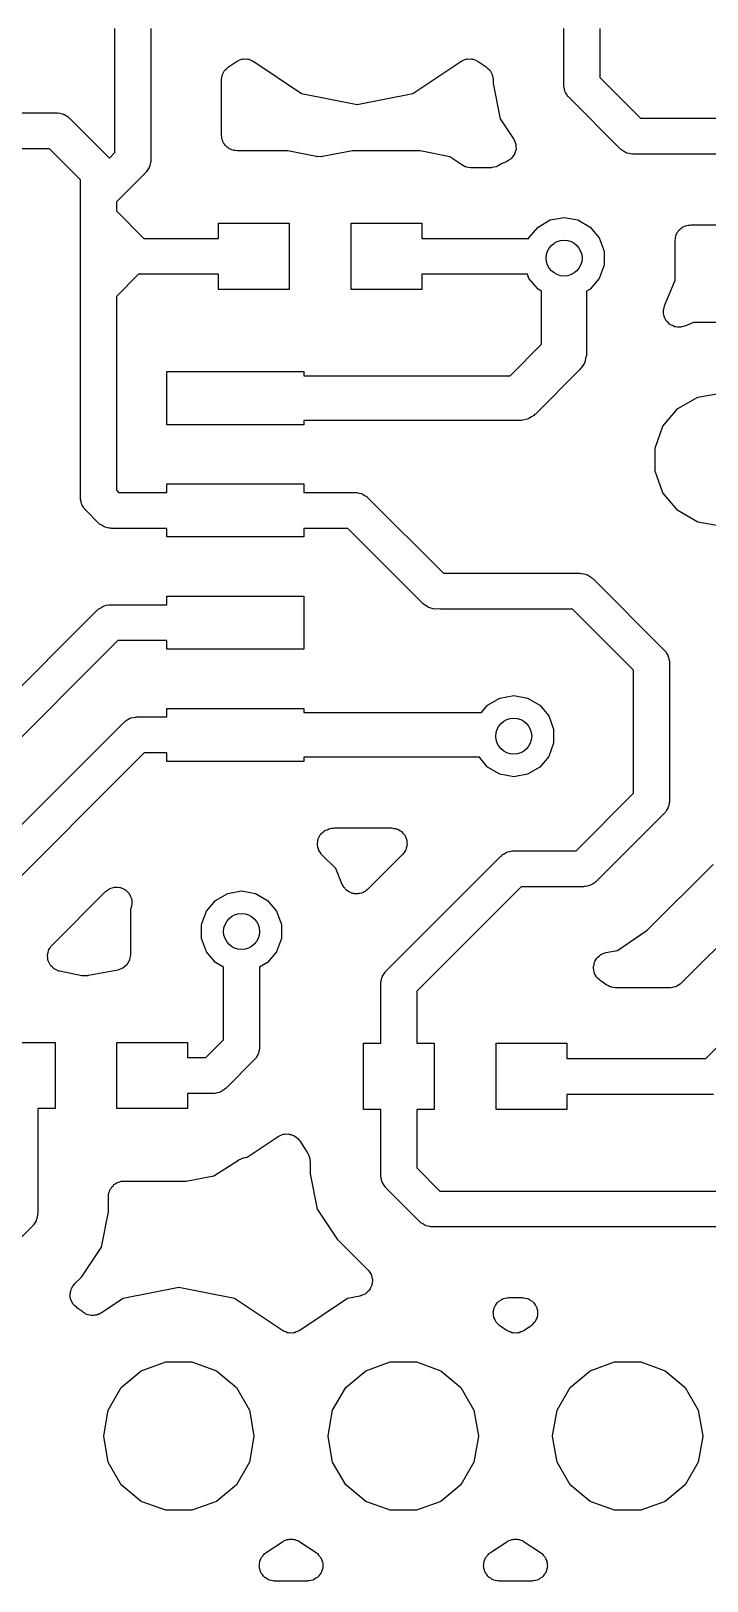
# Model space of a CAD drawing. Extents: x 91.5 to 189.2, y -113.2 to -60.7.
# Drawn here: x 119.75 to 127.4, y -112.73 to -95.19 of the extents above; entities that cross this region are included whole.
import ezdxf

# ---------------------------------------------------------------- set-up
doc = ezdxf.new("R2010")
doc.units = 0
doc.header["$MEASUREMENT"] = 0
doc.layers.add('BLACK', color=7, linetype='CONTINUOUS')

msp = doc.modelspace()

# ---------------------------------------------------------------- linework, layer by layer
at = {"layer": 'Black'}
for p, q in [((120.697, -96.5658), (120.697, -95.1601)), ((121.103, -95.1601), (121.103, -96.65)), ((125.777, -95.8), (125.777, -95.1601)), ((126.183, -95.1601), (126.183, -95.7158)), ((121.981, -95.5956), (122.072, -95.5346)), ((122.072, -95.5346), (122.083, -95.5299)), ((122.083, -95.5299), (122.092, -95.5231)), ((122.092, -95.5231), (122.111, -95.5177)), ((122.111, -95.5177), (122.128, -95.51)), ((122.128, -95.51), (122.14, -95.5093)), ((122.14, -95.5093), (122.151, -95.506)), ((122.151, -95.506), (122.17, -95.5073)), ((122.17, -95.5073), (122.189, -95.506)), ((122.189, -95.506), (122.2, -95.5093)), ((122.2, -95.5093), (122.212, -95.51)), ((122.212, -95.51), (122.229, -95.5177)), ((122.229, -95.5177), (122.248, -95.5231)), ((122.248, -95.5231), (122.257, -95.5299)), ((122.257, -95.5299), (122.268, -95.5346)), ((122.268, -95.5346), (122.81, -95.897)), ((124.07, -95.897), (124.612, -95.5346)), ((124.612, -95.5346), (124.623, -95.5299)), ((124.623, -95.5299), (124.632, -95.5231)), ((124.632, -95.5231), (124.651, -95.5177)), ((124.651, -95.5177), (124.668, -95.51)), ((124.668, -95.51), (124.68, -95.5093)), ((124.68, -95.5093), (124.691, -95.506)), ((124.691, -95.506), (124.71, -95.5073)), ((124.71, -95.5073), (124.729, -95.506)), ((124.729, -95.506), (124.74, -95.5093)), ((124.74, -95.5093), (124.752, -95.51)), ((124.752, -95.51), (124.769, -95.5177)), ((124.769, -95.5177), (124.788, -95.5231)), ((124.788, -95.5231), (124.797, -95.5299)), ((124.797, -95.5299), (124.808, -95.5346)), ((124.808, -95.5346), (124.899, -95.5956)), ((121.903, -95.7415), (121.908, -95.7171)), ((121.903, -96.3704), (121.903, -95.7415)), ((121.908, -95.7171), (121.91, -95.6924)), ((121.91, -95.6924), (121.913, -95.6872)), ((121.913, -95.6872), (121.914, -95.6815)), ((121.914, -95.6815), (121.926, -95.66)), ((121.926, -95.66), (121.937, -95.6377)), ((121.937, -95.6377), (121.941, -95.6337)), ((121.941, -95.6337), (121.944, -95.6287)), ((121.944, -95.6287), (121.963, -95.6127)), ((121.963, -95.6127), (121.981, -95.5956)), ((124.899, -95.5956), (124.917, -95.6127)), ((124.917, -95.6127), (124.936, -95.6287)), ((124.936, -95.6287), (124.939, -95.6337)), ((124.939, -95.6337), (124.943, -95.6377)), ((124.943, -95.6377), (124.954, -95.66)), ((124.954, -95.66), (124.966, -95.6815)), ((124.966, -95.6815), (124.967, -95.6872)), ((124.967, -95.6872), (124.97, -95.6924)), ((124.97, -95.6924), (124.972, -95.7171)), ((124.972, -95.7171), (124.977, -95.7415)), ((124.977, -95.7415), (124.977, -95.7827)), ((126.183, -95.7158), (126.644, -96.1768)), ((122.81, -95.897), (123.44, -96.0223)), ((123.44, -96.0223), (124.07, -95.897)), ((124.977, -95.7827), (125.056, -96.1826)), ((125.778, -95.8088), (125.777, -95.8)), ((125.778, -95.8177), (125.778, -95.8088)), ((125.784, -95.8433), (125.778, -95.8177)), ((125.789, -95.8695), (125.784, -95.8433)), ((125.794, -95.8772), (125.789, -95.8695)), ((125.796, -95.8859), (125.794, -95.8772)), ((125.811, -95.9076), (125.796, -95.8859)), ((125.824, -95.9306), (125.811, -95.9076)), ((125.831, -95.9364), (125.824, -95.9306)), ((125.836, -95.9437), (125.831, -95.9364)), ((113.91, -96.1168), (120.04, -96.1168)), ((120.04, -96.1168), (120.049, -96.1184)), ((120.049, -96.1184), (120.058, -96.1176)), ((120.058, -96.1176), (120.083, -96.1244)), ((126.416, -96.5237), (125.836, -95.9437)), ((120.083, -96.1244), (120.109, -96.1291)), ((120.109, -96.1291), (120.117, -96.1335)), ((120.117, -96.1335), (120.126, -96.1358)), ((120.126, -96.1358), (120.148, -96.1511)), ((120.148, -96.1511), (120.171, -96.1643)), ((120.171, -96.1643), (120.176, -96.1712)), ((120.176, -96.1712), (120.184, -96.1763)), ((120.184, -96.1763), (120.635, -96.6276)), ((125.056, -96.1826), (125.208, -96.4091)), ((126.644, -96.1768), (129.256, -96.1768)), ((121.906, -96.3855), (121.903, -96.3704)), ((121.906, -96.4009), (121.906, -96.3855)), ((121.911, -96.4153), (121.906, -96.4009)), ((121.914, -96.4304), (121.911, -96.4153)), ((121.921, -96.4437), (121.914, -96.4304)), ((121.927, -96.4581), (121.921, -96.4437)), ((121.937, -96.4699), (121.927, -96.4581)), ((125.208, -96.4091), (125.208, -96.4109)), ((125.208, -96.4109), (125.21, -96.4124)), ((125.21, -96.4124), (125.221, -96.4388)), ((125.221, -96.4388), (125.232, -96.4649)), ((125.232, -96.4649), (125.232, -96.4669)), ((125.232, -96.4669), (125.233, -96.4688)), ((125.233, -96.4688), (125.234, -96.4972)), ((119.956, -96.5232), (113.994, -96.5232)), ((120.307, -96.8742), (119.956, -96.5232)), ((120.635, -96.6276), (120.697, -96.5658)), ((121.944, -96.4832), (121.937, -96.4699)), ((121.956, -96.4931), (121.944, -96.4832)), ((121.966, -96.5048), (121.956, -96.4931)), ((121.979, -96.5125), (121.966, -96.5048)), ((121.991, -96.5224), (121.979, -96.5125)), ((122.005, -96.5276), (121.991, -96.5224)), ((122.019, -96.5353), (122.005, -96.5276)), ((122.034, -96.538), (122.019, -96.5353)), ((122.048, -96.5432), (122.034, -96.538)), ((122.064, -96.5432), (122.048, -96.5432)), ((122.079, -96.5459), (122.064, -96.5432)), ((122.652, -96.5459), (122.079, -96.5459)), ((122.973, -96.6108), (122.652, -96.5459)), ((122.978, -96.611), (122.973, -96.6108)), ((122.98, -96.6116), (122.978, -96.611)), ((122.981, -96.6116), (122.98, -96.6116)), ((122.986, -96.6129), (122.981, -96.6116)), ((123.01, -96.6118), (122.986, -96.6129)), ((123.034, -96.6124), (123.01, -96.6118)), ((123.038, -96.6109), (123.034, -96.6124)), ((123.041, -96.6109), (123.038, -96.6109)), ((123.045, -96.61), (123.041, -96.6109)), ((123.047, -96.61), (123.045, -96.61)), ((123.386, -96.5459), (123.047, -96.6097)), ((123.047, -96.6097), (123.047, -96.61)), ((124.152, -96.5459), (123.386, -96.5459)), ((124.487, -96.6137), (124.152, -96.5459)), ((124.623, -96.7062), (124.487, -96.6137)), ((125.18, -96.6361), (125.156, -96.6514)), ((125.181, -96.6345), (125.18, -96.6361)), ((125.183, -96.6334), (125.181, -96.6345)), ((125.2, -96.6104), (125.183, -96.6334)), ((125.217, -96.5878), (125.2, -96.6104)), ((125.218, -96.5858), (125.217, -96.5878)), ((125.219, -96.5842), (125.218, -96.5858)), ((125.227, -96.5568), (125.219, -96.5842)), ((125.236, -96.5296), (125.227, -96.5568)), ((125.234, -96.4972), (125.236, -96.5257)), ((125.236, -96.5257), (125.236, -96.5276)), ((125.236, -96.5276), (125.236, -96.5296)), ((126.424, -96.5288), (126.416, -96.5237)), ((126.429, -96.5357), (126.424, -96.5288)), ((126.452, -96.5489), (126.429, -96.5357)), ((126.474, -96.5642), (126.452, -96.5489)), ((126.483, -96.5665), (126.474, -96.5642)), ((126.491, -96.5709), (126.483, -96.5665)), ((126.517, -96.5756), (126.491, -96.5709)), ((126.542, -96.5824), (126.517, -96.5756)), ((126.551, -96.5816), (126.542, -96.5824)), ((126.56, -96.5832), (126.551, -96.5816)), ((129.34, -96.5832), (126.56, -96.5832)), ((121.044, -96.7937), (120.713, -97.1242)), ((121.049, -96.7864), (121.044, -96.7937)), ((121.056, -96.7806), (121.049, -96.7864)), ((121.069, -96.7576), (121.056, -96.7806)), ((121.084, -96.7359), (121.069, -96.7576)), ((121.086, -96.7272), (121.084, -96.7359)), ((121.091, -96.7195), (121.086, -96.7272)), ((121.096, -96.6933), (121.091, -96.7195)), ((121.102, -96.6677), (121.096, -96.6933)), ((121.103, -96.65), (121.102, -96.6588)), ((121.102, -96.6588), (121.102, -96.6677)), ((124.643, -96.7152), (124.623, -96.7062)), ((124.662, -96.7262), (124.643, -96.7152)), ((124.67, -96.7277), (124.662, -96.7262)), ((124.678, -96.7313), (124.67, -96.7277)), ((124.7, -96.733), (124.678, -96.7313)), ((124.722, -96.7368), (124.7, -96.733)), ((124.953, -96.7368), (124.722, -96.7368)), ((124.96, -96.7355), (124.953, -96.7368)), ((124.968, -96.7361), (124.96, -96.7355)), ((124.99, -96.7302), (124.968, -96.7361)), ((125.013, -96.7262), (124.99, -96.7302)), ((125.02, -96.7224), (125.013, -96.7262)), ((125.027, -96.7204), (125.02, -96.7224)), ((125.046, -96.7072), (125.027, -96.7204)), ((125.066, -96.6957), (125.046, -96.7072)), ((125.067, -96.6944), (125.066, -96.6957)), ((125.129, -96.6688), (125.067, -96.6944)), ((125.13, -96.6677), (125.129, -96.6688)), ((125.132, -96.6672), (125.13, -96.6677)), ((125.156, -96.6514), (125.132, -96.6672)), ((120.307, -97.04), (120.307, -96.8742)), ((120.307, -97.31), (120.307, -97.04)), ((120.713, -97.1242), (120.713, -97.2258)), ((120.307, -98.11), (120.307, -97.31)), ((120.713, -97.2258), (121.024, -97.5368)), ((125.485, -97.4084), (125.623, -97.3287)), ((125.623, -97.3287), (125.78, -97.3011)), ((125.78, -97.3011), (125.937, -97.3287)), ((125.937, -97.3287), (126.075, -97.4084)), ((121.87, -97.5368), (121.87, -97.365)), ((121.87, -97.365), (122.67, -97.365)), ((122.67, -97.365), (122.67, -98.115)), ((123.37, -98.115), (123.37, -97.365)), ((123.37, -97.365), (124.17, -97.365)), ((124.17, -97.365), (124.17, -97.5368)), ((125.383, -97.5305), (125.485, -97.4084)), ((126.075, -97.4084), (126.177, -97.5305)), ((127.04, -97.5282), (127.045, -97.5137)), ((127.045, -97.5137), (127.048, -97.4985)), ((127.048, -97.4985), (127.056, -97.4853)), ((127.056, -97.4853), (127.061, -97.471)), ((127.061, -97.471), (127.071, -97.4591)), ((127.071, -97.4591), (127.079, -97.4458)), ((127.079, -97.4458), (127.09, -97.436)), ((127.09, -97.436), (127.1, -97.4243)), ((127.1, -97.4243), (127.113, -97.4165)), ((127.113, -97.4165), (127.125, -97.4066)), ((127.125, -97.4066), (127.14, -97.4014)), ((127.14, -97.4014), (127.153, -97.3938)), ((127.153, -97.3938), (127.168, -97.3911)), ((127.168, -97.3911), (127.183, -97.3858)), ((127.183, -97.3858), (127.198, -97.3859)), ((127.198, -97.3859), (127.213, -97.3832)), ((127.213, -97.3832), (129.323, -97.3832)), ((121.024, -97.5368), (121.87, -97.5368)), ((124.17, -97.5368), (125.38, -97.5368)), ((125.38, -97.5368), (125.383, -97.5305)), ((126.177, -97.5305), (126.232, -97.6803)), ((126.232, -97.6803), (126.232, -97.8397)), ((127.037, -97.5585), (127.04, -97.5435)), ((127.037, -98.0112), (127.037, -97.5585)), ((127.04, -97.5435), (127.04, -97.5282)), ((126.232, -97.8397), (126.177, -97.9895)), ((120.964, -97.9432), (120.713, -98.1942)), ((121.87, -97.9432), (120.964, -97.9432)), ((121.87, -98.115), (121.87, -97.9432)), ((125.366, -97.9432), (124.17, -97.9432)), ((124.17, -97.9432), (124.17, -98.115)), ((125.383, -97.9895), (125.366, -97.9432)), ((125.485, -98.1116), (125.383, -97.9895)), ((126.177, -97.9895), (126.075, -98.1116)), ((126.917, -98.3003), (127.037, -98.0112)), ((120.307, -100.47), (120.307, -98.11)), ((120.713, -98.1942), (120.713, -100.386)), ((122.67, -98.115), (121.87, -98.115)), ((124.17, -98.115), (123.37, -98.115)), ((125.526, -98.1352), (125.485, -98.1116)), ((125.526, -98.7348), (125.526, -98.1352)), ((126.075, -98.1116), (126.034, -98.1352)), ((126.034, -98.1352), (126.034, -98.84)), ((126.904, -98.3598), (126.905, -98.3523)), ((126.907, -98.3825), (126.904, -98.3598)), ((126.905, -98.3446), (126.912, -98.3227)), ((126.905, -98.3523), (126.905, -98.3446)), ((126.908, -98.4055), (126.907, -98.3825)), ((126.912, -98.3227), (126.917, -98.3003)), ((126.911, -98.4126), (126.908, -98.4055)), ((126.912, -98.4202), (126.911, -98.4126)), ((126.922, -98.4406), (126.912, -98.4202)), ((126.931, -98.4618), (126.922, -98.4406)), ((126.936, -98.4675), (126.931, -98.4618)), ((126.94, -98.4743), (126.936, -98.4675)), ((126.957, -98.4898), (126.94, -98.4743)), ((126.972, -98.5068), (126.957, -98.4898)), ((126.979, -98.5103), (126.972, -98.5068)), ((126.985, -98.5156), (126.979, -98.5103)), ((127.006, -98.5243), (126.985, -98.5156)), ((127.026, -98.535), (127.006, -98.5243)), ((127.034, -98.536), (127.026, -98.535)), ((127.041, -98.5389), (127.034, -98.536)), ((127.064, -98.5399), (127.041, -98.5389)), ((127.087, -98.543), (127.064, -98.5399)), ((127.094, -98.5413), (127.087, -98.543)), ((127.102, -98.5416), (127.094, -98.5413)), ((127.124, -98.5348), (127.102, -98.5416)), ((127.146, -98.5298), (127.124, -98.5348)), ((127.243, -98.4897), (127.146, -98.5298)), ((127.86, -98.4903), (127.243, -98.4897)), ((125.17, -99.091), (125.526, -98.7348)), ((126.024, -98.8942), (126.019, -98.9269)), ((126.033, -98.8621), (126.024, -98.8942)), ((126.034, -98.84), (126.032, -98.851)), ((126.032, -98.851), (126.033, -98.8621)), ((121.285, -99.645), (121.285, -99.045)), ((121.285, -99.045), (122.835, -99.045)), ((122.835, -99.045), (122.835, -99.091)), ((122.835, -99.091), (125.17, -99.091)), ((125.96, -99.0196), (125.455, -99.5246)), ((125.966, -99.0105), (125.96, -99.0196)), ((125.975, -99.0033), (125.966, -99.0105)), ((125.991, -98.9745), (125.975, -99.0033)), ((126.01, -98.9473), (125.991, -98.9745)), ((126.013, -98.9366), (126.01, -98.9473)), ((126.019, -98.9269), (126.013, -98.9366)), ((127.066, -99.4633), (127.293, -99.3325)), ((127.293, -99.3325), (127.55, -99.2871)), ((125.275, -99.599), (122.835, -99.599)), ((122.835, -99.599), (122.835, -99.645)), ((125.286, -99.5971), (125.275, -99.599)), ((125.297, -99.598), (125.286, -99.5971)), ((125.329, -99.5894), (125.297, -99.598)), ((125.362, -99.5837), (125.329, -99.5894)), ((125.372, -99.5781), (125.362, -99.5837)), ((125.382, -99.5752), (125.372, -99.5781)), ((125.41, -99.5562), (125.382, -99.5752)), ((125.438, -99.5396), (125.41, -99.5562)), ((125.445, -99.531), (125.438, -99.5396)), ((125.455, -99.5246), (125.445, -99.531)), ((126.898, -99.6636), (127.066, -99.4633)), ((122.835, -99.645), (121.285, -99.645)), ((126.809, -99.9093), (126.898, -99.6636)), ((126.809, -100.171), (126.809, -99.9093)), ((121.285, -100.412), (121.285, -100.315)), ((121.285, -100.315), (122.835, -100.315)), ((122.835, -100.315), (122.835, -100.412)), ((126.898, -100.416), (126.809, -100.171)), ((120.308, -100.479), (120.307, -100.47)), ((120.308, -100.488), (120.308, -100.479)), ((120.314, -100.513), (120.308, -100.488)), ((120.713, -100.386), (120.739, -100.412)), ((120.739, -100.412), (121.285, -100.412)), ((122.835, -100.412), (123.415, -100.412)), ((123.415, -100.412), (123.424, -100.413)), ((123.424, -100.413), (123.433, -100.413)), ((123.433, -100.413), (123.458, -100.419)), ((123.458, -100.419), (123.484, -100.424)), ((123.484, -100.424), (123.492, -100.429)), ((123.492, -100.429), (123.501, -100.431)), ((123.501, -100.431), (123.523, -100.446)), ((123.523, -100.446), (123.546, -100.459)), ((123.546, -100.459), (123.551, -100.466)), ((123.551, -100.466), (123.559, -100.471)), ((123.559, -100.471), (124.414, -101.327)), ((127.066, -100.617), (126.898, -100.416)), ((120.319, -100.539), (120.314, -100.513)), ((120.324, -100.547), (120.319, -100.539)), ((120.326, -100.556), (120.324, -100.547)), ((120.341, -100.578), (120.326, -100.556)), ((120.354, -100.601), (120.341, -100.578)), ((120.361, -100.606), (120.354, -100.601)), ((120.366, -100.614), (120.361, -100.606)), ((120.511, -100.759), (120.366, -100.614)), ((127.293, -100.747), (127.066, -100.617)), ((120.519, -100.764), (120.511, -100.759)), ((120.524, -100.771), (120.519, -100.764)), ((120.547, -100.784), (120.524, -100.771)), ((120.569, -100.799), (120.547, -100.784)), ((120.578, -100.801), (120.569, -100.799)), ((120.586, -100.806), (120.578, -100.801)), ((120.612, -100.811), (120.586, -100.806)), ((120.637, -100.817), (120.612, -100.811)), ((120.646, -100.817), (120.637, -100.817)), ((120.655, -100.818), (120.646, -100.817)), ((121.285, -100.818), (120.655, -100.818)), ((121.285, -100.915), (121.285, -100.818)), ((123.331, -100.818), (122.835, -100.818)), ((122.835, -100.818), (122.835, -100.915)), ((124.186, -101.674), (123.331, -100.818)), ((127.55, -100.793), (127.293, -100.747)), ((122.835, -100.915), (121.285, -100.915)), ((124.414, -101.327), (125.96, -101.327)), ((125.96, -101.327), (125.969, -101.328)), ((125.969, -101.328), (125.978, -101.328)), ((125.978, -101.328), (126.003, -101.334)), ((126.003, -101.334), (126.029, -101.339)), ((126.029, -101.339), (126.037, -101.344)), ((126.037, -101.344), (126.046, -101.346)), ((126.046, -101.346), (126.068, -101.361)), ((126.068, -101.361), (126.091, -101.374)), ((126.091, -101.374), (126.096, -101.381)), ((126.096, -101.381), (126.104, -101.386)), ((126.104, -101.386), (126.914, -102.196)), ((120.509, -101.736), (120.514, -101.729)), ((120.514, -101.729), (120.537, -101.716)), ((120.537, -101.716), (120.559, -101.701)), ((120.559, -101.701), (120.568, -101.699)), ((120.568, -101.699), (120.576, -101.694)), ((120.576, -101.694), (120.602, -101.689)), ((120.602, -101.689), (120.627, -101.683)), ((120.627, -101.683), (120.636, -101.683)), ((120.636, -101.683), (120.645, -101.682)), ((120.645, -101.682), (121.285, -101.682)), ((121.285, -101.682), (121.285, -101.585)), ((121.285, -101.585), (122.835, -101.585)), ((122.835, -101.585), (122.835, -102.185)), ((124.244, -101.714), (124.186, -101.674)), ((124.312, -101.732), (124.244, -101.714)), ((124.355, -101.729), (124.312, -101.732)), ((124.38, -101.733), (124.355, -101.729)), ((117.916, -104.327), (120.501, -101.741)), ((120.501, -101.741), (120.509, -101.736)), ((125.876, -101.733), (124.38, -101.733)), ((126.567, -102.424), (125.876, -101.733)), ((120.729, -102.088), (118.144, -104.674)), ((121.285, -102.088), (120.729, -102.088)), ((121.285, -102.185), (121.285, -102.088)), ((122.835, -102.185), (121.285, -102.185)), ((126.914, -102.196), (126.919, -102.204)), ((126.919, -102.204), (126.926, -102.209)), ((126.926, -102.209), (126.939, -102.232)), ((126.939, -102.232), (126.954, -102.254)), ((126.954, -102.254), (126.956, -102.263)), ((126.567, -103.816), (126.567, -102.424)), ((126.956, -102.263), (126.961, -102.271)), ((126.961, -102.271), (126.966, -102.297)), ((126.966, -102.297), (126.972, -102.322)), ((126.972, -102.322), (126.972, -102.331)), ((126.972, -102.331), (126.973, -102.34)), ((126.973, -102.34), (126.973, -103.9)), ((124.915, -102.818), (125.053, -102.739)), ((125.053, -102.739), (125.21, -102.711)), ((125.21, -102.711), (125.367, -102.739)), ((125.367, -102.739), (125.505, -102.818)), ((120.902, -102.959), (120.927, -102.953)), ((120.927, -102.953), (120.936, -102.953)), ((120.936, -102.953), (120.945, -102.952)), ((120.945, -102.952), (121.285, -102.952)), ((121.285, -102.952), (121.285, -102.855)), ((121.285, -102.855), (122.835, -102.855)), ((122.835, -102.855), (122.835, -102.901)), ((122.835, -102.901), (124.846, -102.901)), ((124.846, -102.901), (124.915, -102.818)), ((125.505, -102.818), (125.607, -102.941)), ((125.607, -102.941), (125.662, -103.09)), ((118.016, -105.796), (120.801, -103.011)), ((120.801, -103.011), (120.809, -103.006)), ((120.809, -103.006), (120.814, -102.999)), ((120.814, -102.999), (120.837, -102.986)), ((120.837, -102.986), (120.859, -102.971)), ((120.859, -102.971), (120.868, -102.969)), ((120.868, -102.969), (120.876, -102.964)), ((120.876, -102.964), (120.902, -102.959)), ((125.662, -103.09), (125.662, -103.25)), ((125.662, -103.25), (125.607, -103.399)), ((121.029, -103.358), (118.363, -106.024)), ((121.285, -103.358), (121.029, -103.358)), ((121.285, -103.455), (121.285, -103.358)), ((122.835, -103.455), (121.285, -103.455)), ((124.821, -103.409), (122.835, -103.409)), ((122.835, -103.409), (122.835, -103.455)), ((124.915, -103.522), (124.821, -103.409)), ((125.607, -103.399), (125.505, -103.522)), ((125.053, -103.601), (124.915, -103.522)), ((125.21, -103.629), (125.053, -103.601)), ((125.367, -103.601), (125.21, -103.629)), ((125.505, -103.522), (125.367, -103.601)), ((125.916, -104.467), (126.567, -103.816)), ((126.939, -104.008), (126.926, -104.031)), ((126.954, -103.986), (126.939, -104.008)), ((126.956, -103.977), (126.954, -103.986)), ((126.961, -103.969), (126.956, -103.977)), ((126.966, -103.943), (126.961, -103.969)), ((126.972, -103.918), (126.966, -103.943)), ((126.973, -103.9), (126.972, -103.909)), ((126.972, -103.909), (126.972, -103.918)), ((126.914, -104.044), (126.144, -104.814)), ((126.919, -104.036), (126.914, -104.044)), ((126.926, -104.031), (126.919, -104.036)), ((122.992, -104.366), (122.994, -104.342)), ((122.994, -104.342), (122.997, -104.336)), ((122.997, -104.336), (122.998, -104.33)), ((122.998, -104.33), (123.01, -104.309)), ((123.01, -104.309), (123.02, -104.287)), ((123.02, -104.287), (123.025, -104.282)), ((123.025, -104.282), (123.028, -104.276)), ((123.028, -104.276), (123.046, -104.261)), ((123.046, -104.261), (123.063, -104.244)), ((123.063, -104.244), (123.069, -104.241)), ((123.069, -104.241), (123.074, -104.237)), ((123.074, -104.237), (123.097, -104.228)), ((123.097, -104.228), (123.119, -104.218)), ((123.119, -104.218), (123.125, -104.218)), ((123.125, -104.218), (123.131, -104.215)), ((123.131, -104.215), (123.149, -104.212)), ((123.149, -104.212), (123.165, -104.212)), ((123.165, -104.212), (123.181, -104.209)), ((123.181, -104.209), (123.829, -104.209)), ((123.829, -104.209), (123.851, -104.213)), ((123.851, -104.213), (123.874, -104.215)), ((123.874, -104.215), (123.881, -104.218)), ((123.881, -104.218), (123.889, -104.22)), ((123.889, -104.22), (123.908, -104.231)), ((123.908, -104.231), (123.929, -104.241)), ((123.929, -104.241), (123.935, -104.246)), ((123.935, -104.246), (123.941, -104.25)), ((123.941, -104.25), (123.956, -104.268)), ((123.956, -104.268), (123.972, -104.284)), ((123.972, -104.284), (123.976, -104.291)), ((123.976, -104.291), (123.981, -104.297)), ((123.981, -104.297), (123.988, -104.318)), ((123.988, -104.318), (123.998, -104.339)), ((123.998, -104.339), (123.999, -104.347)), ((123.999, -104.347), (124.001, -104.354)), ((124.001, -104.354), (124.001, -104.377)), ((122.988, -104.39), (122.992, -104.366)), ((122.99, -104.396), (122.988, -104.39)), ((122.989, -104.403), (122.99, -104.396)), ((122.995, -104.426), (122.989, -104.403)), ((123, -104.45), (122.995, -104.426)), ((123.003, -104.455), (123, -104.45)), ((123.005, -104.462), (123.003, -104.455)), ((123.018, -104.481), (123.005, -104.462)), ((123.031, -104.502), (123.018, -104.481)), ((123.036, -104.506), (123.031, -104.502)), ((123.04, -104.512), (123.036, -104.506)), ((123.196, -104.669), (123.04, -104.512)), ((123.953, -104.509), (123.557, -104.905)), ((123.766, -105.826), (125.066, -104.526)), ((123.966, -104.49), (123.953, -104.509)), ((123.981, -104.472), (123.966, -104.49)), ((123.983, -104.465), (123.981, -104.472)), ((123.988, -104.459), (123.983, -104.465)), ((123.994, -104.437), (123.988, -104.459)), ((124.001, -104.415), (123.994, -104.437)), ((124.001, -104.377), (124.003, -104.4)), ((124.003, -104.4), (124.001, -104.407)), ((124.001, -104.407), (124.001, -104.415)), ((125.066, -104.526), (125.074, -104.521)), ((125.074, -104.521), (125.079, -104.514)), ((125.079, -104.514), (125.102, -104.501)), ((125.102, -104.501), (125.124, -104.486)), ((125.124, -104.486), (125.133, -104.484)), ((125.133, -104.484), (125.141, -104.479)), ((125.141, -104.479), (125.167, -104.474)), ((125.167, -104.474), (125.192, -104.468)), ((125.192, -104.468), (125.201, -104.468)), ((125.201, -104.468), (125.21, -104.467)), ((125.21, -104.467), (125.916, -104.467)), ((123.27, -104.848), (123.196, -104.669)), ((126.722, -105.367), (127.467, -104.622)), ((128.437, -104.634), (127.106, -105.965)), ((120.641, -104.893), (120.667, -104.886)), ((120.667, -104.886), (120.692, -104.878)), ((120.692, -104.878), (120.696, -104.878)), ((120.696, -104.878), (120.7, -104.877)), ((120.7, -104.877), (120.726, -104.88)), ((120.726, -104.88), (120.753, -104.881)), ((120.753, -104.881), (120.757, -104.882)), ((120.757, -104.882), (120.76, -104.883)), ((120.76, -104.883), (120.785, -104.894)), ((123.281, -104.864), (123.27, -104.848)), ((123.289, -104.881), (123.281, -104.864)), ((123.297, -104.889), (123.289, -104.881)), ((125.294, -104.873), (124.113, -106.054)), ((126, -104.873), (125.294, -104.873)), ((126.009, -104.872), (126, -104.873)), ((126.018, -104.872), (126.009, -104.872)), ((126.043, -104.866), (126.018, -104.872)), ((126.069, -104.861), (126.043, -104.866)), ((126.077, -104.856), (126.069, -104.861)), ((126.086, -104.854), (126.077, -104.856)), ((126.108, -104.839), (126.086, -104.854)), ((126.131, -104.826), (126.108, -104.839)), ((126.136, -104.819), (126.131, -104.826)), ((126.144, -104.814), (126.136, -104.819)), ((127.386, -106.817), (129.387, -104.816)), ((119.985, -105.534), (120.591, -104.928)), ((120.591, -104.928), (120.613, -104.913)), ((120.613, -104.913), (120.634, -104.896)), ((120.634, -104.896), (120.638, -104.895)), ((120.638, -104.895), (120.641, -104.893)), ((120.785, -104.894), (120.809, -104.904)), ((120.809, -104.904), (120.812, -104.907)), ((120.812, -104.907), (120.816, -104.908)), ((120.816, -104.908), (120.834, -104.927)), ((120.834, -104.927), (120.854, -104.945)), ((120.854, -104.945), (120.856, -104.949)), ((120.856, -104.949), (120.859, -104.951)), ((120.859, -104.951), (120.87, -104.976)), ((120.87, -104.976), (120.882, -104.999)), ((120.882, -104.999), (120.883, -105.003)), ((120.883, -105.003), (120.884, -105.007)), ((120.884, -105.007), (120.887, -105.033)), ((120.887, -105.033), (120.89, -105.06)), ((120.89, -105.06), (120.889, -105.064)), ((121.733, -105.151), (121.835, -105.028)), ((121.835, -105.028), (121.973, -104.949)), ((121.973, -104.949), (122.13, -104.921)), ((122.13, -104.921), (122.287, -104.949)), ((122.287, -104.949), (122.425, -105.028)), ((122.425, -105.028), (122.527, -105.151)), ((123.303, -104.899), (123.297, -104.889)), ((123.318, -104.911), (123.303, -104.899)), ((123.332, -104.924), (123.318, -104.911)), ((123.342, -104.929), (123.332, -104.924)), ((123.351, -104.936), (123.342, -104.929)), ((123.37, -104.942), (123.351, -104.936)), ((123.387, -104.95), (123.37, -104.942)), ((123.399, -104.951), (123.387, -104.95)), ((123.409, -104.955), (123.399, -104.951)), ((123.429, -104.954), (123.409, -104.955)), ((123.448, -104.955), (123.429, -104.954)), ((123.459, -104.952), (123.448, -104.955)), ((123.47, -104.952), (123.459, -104.952)), ((123.488, -104.945), (123.47, -104.952)), ((123.507, -104.94), (123.488, -104.945)), ((123.516, -104.933), (123.507, -104.94)), ((123.527, -104.929), (123.516, -104.933)), ((123.541, -104.916), (123.527, -104.929)), ((123.557, -104.905), (123.541, -104.916)), ((120.877, -105.119), (120.873, -105.129)), ((120.873, -105.129), (120.873, -105.645)), ((120.883, -105.093), (120.877, -105.119)), ((120.89, -105.067), (120.883, -105.093)), ((120.889, -105.064), (120.89, -105.067)), ((121.678, -105.3), (121.733, -105.151)), ((122.527, -105.151), (122.582, -105.3)), ((121.678, -105.46), (121.678, -105.3)), ((122.582, -105.3), (122.582, -105.46)), ((126.383, -105.594), (126.722, -105.367)), ((119.945, -105.594), (119.948, -105.589)), ((119.948, -105.589), (119.95, -105.584)), ((119.95, -105.584), (119.964, -105.564)), ((119.964, -105.564), (119.977, -105.542)), ((119.977, -105.542), (119.981, -105.539)), ((119.981, -105.539), (119.985, -105.534)), ((121.733, -105.609), (121.678, -105.46)), ((122.582, -105.46), (122.527, -105.609)), ((119.933, -105.654), (119.934, -105.649)), ((119.937, -105.679), (119.933, -105.654)), ((119.934, -105.643), (119.94, -105.619)), ((119.934, -105.649), (119.934, -105.643)), ((119.939, -105.704), (119.937, -105.679)), ((119.941, -105.709), (119.939, -105.704)), ((119.94, -105.619), (119.945, -105.594)), ((119.942, -105.714), (119.941, -105.709)), ((119.954, -105.736), (119.942, -105.714)), ((119.965, -105.759), (119.954, -105.736)), ((119.969, -105.763), (119.965, -105.759)), ((119.971, -105.768), (119.969, -105.763)), ((120.831, -105.758), (120.809, -105.777)), ((120.832, -105.757), (120.831, -105.758)), ((120.833, -105.756), (120.832, -105.757)), ((120.847, -105.73), (120.833, -105.756)), ((120.862, -105.705), (120.847, -105.73)), ((120.863, -105.703), (120.862, -105.704)), ((120.862, -105.704), (120.862, -105.705)), ((120.867, -105.674), (120.863, -105.703)), ((120.873, -105.645), (120.867, -105.674)), ((121.835, -105.732), (121.733, -105.609)), ((121.927, -105.785), (121.835, -105.732)), ((122.425, -105.732), (122.333, -105.785)), ((122.527, -105.609), (122.425, -105.732)), ((126.114, -105.778), (126.119, -105.757)), ((126.119, -105.757), (126.122, -105.735)), ((126.122, -105.735), (126.126, -105.727)), ((126.126, -105.727), (126.129, -105.719)), ((126.129, -105.719), (126.141, -105.701)), ((126.141, -105.701), (126.152, -105.681)), ((126.152, -105.681), (126.158, -105.676)), ((126.158, -105.676), (126.163, -105.669)), ((126.163, -105.669), (126.181, -105.656)), ((126.181, -105.656), (126.197, -105.641)), ((126.197, -105.641), (126.206, -105.638)), ((126.206, -105.638), (126.213, -105.633)), ((126.213, -105.633), (126.234, -105.627)), ((126.234, -105.627), (126.254, -105.619)), ((126.254, -105.619), (126.383, -105.594)), ((119.99, -105.784), (119.971, -105.768)), ((120.008, -105.802), (119.99, -105.784)), ((120.013, -105.804), (120.008, -105.802)), ((120.017, -105.808), (120.013, -105.804)), ((120.04, -105.817), (120.017, -105.808)), ((120.063, -105.828), (120.04, -105.817)), ((120.069, -105.828), (120.063, -105.828)), ((120.074, -105.83), (120.069, -105.828)), ((120.323, -105.881), (120.074, -105.83)), ((120.328, -105.881), (120.323, -105.881)), ((120.33, -105.882), (120.328, -105.881)), ((120.331, -105.882), (120.33, -105.882)), ((120.336, -105.883), (120.331, -105.882)), ((120.36, -105.882), (120.336, -105.883)), ((120.384, -105.882), (120.36, -105.882)), ((120.388, -105.881), (120.384, -105.882)), ((120.391, -105.881), (120.388, -105.881)), ((120.395, -105.88), (120.391, -105.881)), ((120.397, -105.88), (120.395, -105.88)), ((120.73, -105.817), (120.397, -105.88)), ((120.397, -105.88), (120.397, -105.88)), ((120.757, -105.807), (120.73, -105.817)), ((120.785, -105.797), (120.757, -105.807)), ((120.786, -105.796), (120.785, -105.797)), ((120.787, -105.796), (120.786, -105.796)), ((120.809, -105.777), (120.787, -105.796)), ((121.927, -106.606), (121.927, -105.785)), ((122.333, -105.785), (122.333, -106.69)), ((123.708, -105.952), (123.714, -105.927)), ((123.714, -105.927), (123.719, -105.901)), ((123.719, -105.901), (123.724, -105.893)), ((123.724, -105.893), (123.726, -105.884)), ((123.726, -105.884), (123.741, -105.862)), ((123.741, -105.862), (123.754, -105.839)), ((123.754, -105.839), (123.761, -105.834)), ((123.761, -105.834), (123.766, -105.826)), ((126.113, -105.795), (126.114, -105.787)), ((126.117, -105.817), (126.113, -105.795)), ((126.114, -105.787), (126.114, -105.778)), ((126.12, -105.839), (126.117, -105.817)), ((126.123, -105.846), (126.12, -105.839)), ((126.125, -105.855), (126.123, -105.846)), ((126.136, -105.874), (126.125, -105.855)), ((126.146, -105.894), (126.136, -105.874)), ((126.152, -105.9), (126.146, -105.894)), ((126.157, -105.907), (126.152, -105.9)), ((126.174, -105.921), (126.157, -105.907)), ((126.19, -105.936), (126.174, -105.921)), ((126.263, -105.986), (126.19, -105.936)), ((123.707, -105.97), (123.708, -105.961)), ((123.707, -106.645), (123.707, -105.97)), ((123.708, -105.961), (123.708, -105.952)), ((124.113, -106.054), (124.113, -106.645)), ((126.283, -105.995), (126.263, -105.986)), ((126.302, -106.006), (126.283, -105.995)), ((126.31, -106.008), (126.302, -106.006)), ((126.318, -106.011), (126.31, -106.008)), ((126.34, -106.013), (126.318, -106.011)), ((126.362, -106.017), (126.34, -106.013)), ((126.982, -106.017), (126.362, -106.017)), ((126.989, -106.015), (126.982, -106.017)), ((126.997, -106.016), (126.989, -106.015)), ((127.019, -106.01), (126.997, -106.016)), ((127.042, -106.006), (127.019, -106.01)), ((127.048, -106.002), (127.042, -106.006)), ((127.056, -106), (127.048, -106.002)), ((127.075, -105.987), (127.056, -106)), ((127.095, -105.976), (127.075, -105.987)), ((127.1, -105.97), (127.095, -105.976)), ((127.106, -105.965), (127.1, -105.97)), ((119.22, -106.635), (120.02, -106.635)), ((120.02, -106.635), (120.02, -107.385)), ((120.72, -107.385), (120.72, -106.635)), ((120.72, -106.635), (121.52, -106.635)), ((121.52, -106.635), (121.52, -106.807)), ((121.726, -106.807), (121.927, -106.606)), ((121.52, -106.807), (121.726, -106.807)), ((122.299, -106.798), (122.286, -106.821)), ((122.314, -106.776), (122.299, -106.798)), ((122.316, -106.767), (122.314, -106.776)), ((122.321, -106.759), (122.316, -106.767)), ((122.326, -106.733), (122.321, -106.759)), ((122.332, -106.708), (122.326, -106.733)), ((122.333, -106.69), (122.332, -106.699)), ((122.332, -106.699), (122.332, -106.708)), ((123.51, -107.395), (123.51, -106.645)), ((123.51, -106.645), (123.707, -106.645)), ((124.113, -106.645), (124.31, -106.645)), ((124.31, -106.645), (124.31, -107.395)), ((125.01, -107.395), (125.01, -106.645)), ((125.01, -106.645), (125.81, -106.645)), ((125.81, -106.645), (125.81, -106.817)), ((125.81, -106.817), (127.386, -106.817)), ((122.274, -106.834), (121.954, -107.154)), ((122.279, -106.826), (122.274, -106.834)), ((122.286, -106.821), (122.279, -106.826)), ((121.941, -107.166), (121.918, -107.179)), ((121.946, -107.159), (121.941, -107.166)), ((121.954, -107.154), (121.946, -107.159)), ((121.81, -107.213), (121.52, -107.213)), ((121.52, -107.213), (121.52, -107.385)), ((121.819, -107.212), (121.81, -107.213)), ((121.828, -107.212), (121.819, -107.212)), ((121.853, -107.206), (121.828, -107.212)), ((121.879, -107.201), (121.853, -107.206)), ((121.887, -107.196), (121.879, -107.201)), ((121.896, -107.194), (121.887, -107.196)), ((121.918, -107.179), (121.896, -107.194)), ((127.47, -107.223), (125.81, -107.223)), ((125.81, -107.223), (125.81, -107.395)), ((120.02, -107.385), (119.823, -107.385)), ((119.823, -107.385), (119.823, -108.57)), ((121.52, -107.385), (120.72, -107.385)), ((123.707, -107.395), (123.51, -107.395)), ((123.707, -108.14), (123.707, -107.395)), ((124.31, -107.395), (124.113, -107.395)), ((124.113, -107.395), (124.113, -108.056)), ((125.81, -107.395), (125.01, -107.395)), ((122.543, -107.699), (122.559, -107.693)), ((122.559, -107.693), (122.573, -107.684)), ((122.573, -107.684), (122.586, -107.68)), ((122.586, -107.68), (122.599, -107.675)), ((122.599, -107.675), (122.616, -107.674)), ((122.616, -107.674), (122.632, -107.67)), ((122.632, -107.67), (122.646, -107.672)), ((122.646, -107.672), (122.66, -107.671)), ((122.66, -107.671), (122.676, -107.676)), ((122.676, -107.676), (122.693, -107.678)), ((122.693, -107.678), (122.705, -107.684)), ((122.705, -107.684), (122.718, -107.688)), ((122.718, -107.688), (122.732, -107.698)), ((122.193, -107.934), (122.543, -107.699)), ((122.732, -107.698), (122.747, -107.706)), ((122.747, -107.706), (122.756, -107.716)), ((122.756, -107.716), (122.767, -107.724)), ((122.767, -107.724), (122.777, -107.738)), ((122.777, -107.738), (122.788, -107.75)), ((122.788, -107.75), (122.879, -107.891)), ((121.815, -108.145), (122.095, -107.966)), ((122.095, -107.966), (122.097, -107.965)), ((122.097, -107.965), (122.099, -107.963)), ((122.099, -107.963), (122.125, -107.953)), ((122.125, -107.953), (122.151, -107.942)), ((122.151, -107.942), (122.153, -107.942)), ((122.153, -107.942), (122.156, -107.941)), ((122.156, -107.941), (122.193, -107.934)), ((122.879, -107.891), (122.886, -107.909)), ((122.886, -107.909), (122.896, -107.926)), ((122.896, -107.926), (122.898, -107.937)), ((122.898, -107.937), (122.902, -107.948)), ((122.902, -107.948), (122.903, -107.967)), ((122.903, -107.967), (122.907, -107.986)), ((122.907, -107.986), (122.907, -108.123)), ((120.725, -108.222), (120.739, -108.215)), ((120.739, -108.215), (120.754, -108.212)), ((120.754, -108.212), (120.768, -108.207)), ((120.768, -108.207), (120.784, -108.207)), ((120.784, -108.207), (120.799, -108.204)), ((120.799, -108.204), (121.504, -108.204)), ((121.504, -108.204), (121.815, -108.145)), ((122.907, -108.123), (122.986, -108.523)), ((123.708, -108.149), (123.707, -108.14)), ((123.708, -108.158), (123.708, -108.149)), ((123.714, -108.183), (123.708, -108.158)), ((123.719, -108.209), (123.714, -108.183)), ((123.724, -108.217), (123.719, -108.209)), ((123.726, -108.226), (123.724, -108.217)), ((124.113, -108.056), (124.374, -108.317)), ((120.623, -108.38), (120.626, -108.364)), ((120.623, -108.553), (120.623, -108.38)), ((120.626, -108.349), (120.631, -108.335)), ((120.626, -108.364), (120.626, -108.349)), ((120.631, -108.335), (120.634, -108.32)), ((120.634, -108.32), (120.641, -108.306)), ((120.641, -108.306), (120.647, -108.292)), ((120.647, -108.292), (120.657, -108.28)), ((120.657, -108.28), (120.664, -108.267)), ((120.664, -108.267), (120.676, -108.257)), ((120.676, -108.257), (120.686, -108.245)), ((120.686, -108.245), (120.699, -108.237)), ((120.699, -108.237), (120.711, -108.228)), ((120.711, -108.228), (120.725, -108.222)), ((123.741, -108.248), (123.726, -108.226)), ((123.754, -108.271), (123.741, -108.248)), ((123.761, -108.276), (123.754, -108.271)), ((123.766, -108.284), (123.761, -108.276)), ((124.146, -108.664), (123.766, -108.284)), ((124.374, -108.317), (125.26, -108.317)), ((125.26, -108.317), (128.349, -108.317)), ((119.823, -108.57), (119.822, -108.579)), ((120.544, -108.953), (120.623, -108.553)), ((122.986, -108.523), (123.213, -108.862)), ((119.764, -108.714), (118.994, -109.484)), ((119.769, -108.706), (119.764, -108.714)), ((119.776, -108.701), (119.769, -108.706)), ((119.789, -108.678), (119.776, -108.701)), ((119.804, -108.656), (119.789, -108.678)), ((119.806, -108.647), (119.804, -108.656)), ((119.811, -108.639), (119.806, -108.647)), ((119.816, -108.613), (119.811, -108.639)), ((119.822, -108.588), (119.816, -108.613)), ((119.822, -108.579), (119.822, -108.588)), ((124.154, -108.669), (124.146, -108.664)), ((124.159, -108.676), (124.154, -108.669)), ((124.182, -108.689), (124.159, -108.676)), ((124.204, -108.704), (124.182, -108.689)), ((124.213, -108.706), (124.204, -108.704)), ((124.221, -108.711), (124.213, -108.706)), ((124.247, -108.716), (124.221, -108.711)), ((124.272, -108.722), (124.247, -108.716)), ((124.281, -108.722), (124.272, -108.722)), ((124.29, -108.723), (124.281, -108.722)), ((125.26, -108.723), (124.29, -108.723)), ((128.344, -108.723), (125.26, -108.723)), ((123.213, -108.862), (123.56, -109.209)), ((120.317, -109.292), (120.544, -108.953)), ((123.56, -109.209), (123.563, -109.214)), ((123.563, -109.214), (123.568, -109.217)), ((123.568, -109.217), (123.581, -109.238)), ((123.581, -109.238), (123.595, -109.259)), ((123.595, -109.259), (123.597, -109.264)), ((123.597, -109.264), (123.6, -109.269)), ((123.6, -109.269), (123.604, -109.294)), ((120.197, -109.449), (120.204, -109.42)), ((120.204, -109.42), (120.205, -109.42)), ((120.205, -109.419), (120.222, -109.394)), ((120.205, -109.42), (120.205, -109.419)), ((120.222, -109.394), (120.239, -109.37)), ((120.239, -109.37), (120.24, -109.369)), ((120.24, -109.369), (120.317, -109.292)), ((120.24, -109.369), (120.24, -109.369)), ((121.42, -109.408), (120.79, -109.533)), ((122.05, -109.533), (121.42, -109.408)), ((123.573, -109.443), (123.554, -109.459)), ((123.576, -109.438), (123.573, -109.443)), ((123.58, -109.434), (123.576, -109.438)), ((123.59, -109.411), (123.58, -109.434)), ((123.602, -109.389), (123.59, -109.411)), ((123.603, -109.384), (123.602, -109.389)), ((123.606, -109.378), (123.603, -109.384)), ((123.604, -109.294), (123.611, -109.318)), ((123.608, -109.354), (123.606, -109.378)), ((123.611, -109.329), (123.608, -109.354)), ((123.611, -109.318), (123.61, -109.323)), ((123.61, -109.323), (123.611, -109.329)), ((120.189, -109.477), (120.197, -109.449)), ((120.189, -109.478), (120.189, -109.477)), ((120.189, -109.479), (120.189, -109.478)), ((120.192, -109.509), (120.189, -109.479)), ((120.195, -109.538), (120.192, -109.509)), ((120.195, -109.539), (120.195, -109.538)), ((120.195, -109.54), (120.195, -109.539)), ((120.208, -109.567), (120.195, -109.54)), ((120.22, -109.593), (120.208, -109.567)), ((120.221, -109.594), (120.22, -109.593)), ((120.222, -109.595), (120.221, -109.594)), ((120.243, -109.616), (120.222, -109.595)), ((120.264, -109.636), (120.243, -109.616)), ((120.79, -109.533), (120.544, -109.697)), ((122.592, -109.895), (122.05, -109.533)), ((123.33, -109.533), (122.788, -109.895)), ((123.47, -109.505), (123.33, -109.533)), ((123.476, -109.503), (123.47, -109.505)), ((123.481, -109.502), (123.476, -109.503)), ((123.504, -109.492), (123.481, -109.502)), ((123.527, -109.483), (123.504, -109.492)), ((123.531, -109.479), (123.527, -109.483)), ((123.537, -109.477), (123.531, -109.479)), ((123.554, -109.459), (123.537, -109.477)), ((124.993, -109.628), (124.999, -109.62)), ((124.999, -109.62), (125.002, -109.611)), ((125.002, -109.611), (125.016, -109.595)), ((125.016, -109.595), (125.027, -109.577)), ((125.027, -109.577), (125.035, -109.572)), ((125.035, -109.572), (125.041, -109.564)), ((125.041, -109.564), (125.059, -109.554)), ((125.059, -109.554), (125.076, -109.541)), ((125.076, -109.541), (125.086, -109.539)), ((125.086, -109.539), (125.094, -109.534)), ((125.094, -109.534), (125.115, -109.53)), ((125.115, -109.53), (125.135, -109.524)), ((125.135, -109.524), (125.144, -109.525)), ((125.144, -109.525), (125.154, -109.523)), ((125.154, -109.523), (125.306, -109.523)), ((125.306, -109.523), (125.316, -109.525)), ((125.316, -109.525), (125.325, -109.524)), ((125.325, -109.524), (125.345, -109.53)), ((125.345, -109.53), (125.366, -109.534)), ((125.366, -109.534), (125.374, -109.539)), ((125.374, -109.539), (125.384, -109.541)), ((125.384, -109.541), (125.401, -109.554)), ((125.401, -109.554), (125.419, -109.564)), ((125.419, -109.564), (125.425, -109.572)), ((125.425, -109.572), (125.433, -109.577)), ((125.433, -109.577), (125.444, -109.595)), ((125.444, -109.595), (125.458, -109.611)), ((125.458, -109.611), (125.461, -109.62)), ((125.461, -109.62), (125.467, -109.628)), ((120.264, -109.637), (120.264, -109.636)), ((120.265, -109.638), (120.264, -109.637)), ((120.334, -109.684), (120.265, -109.638)), ((120.34, -109.691), (120.334, -109.684)), ((120.355, -109.699), (120.34, -109.691)), ((120.369, -109.709), (120.355, -109.699)), ((120.382, -109.713), (120.369, -109.709)), ((120.394, -109.719), (120.382, -109.713)), ((120.411, -109.721), (120.394, -109.719)), ((120.427, -109.726), (120.411, -109.721)), ((120.441, -109.725), (120.427, -109.726)), ((120.455, -109.727), (120.441, -109.725)), ((120.471, -109.723), (120.455, -109.727)), ((120.488, -109.722), (120.471, -109.723)), ((120.501, -109.716), (120.488, -109.722)), ((120.514, -109.713), (120.501, -109.716)), ((120.528, -109.704), (120.514, -109.713)), ((120.544, -109.697), (120.528, -109.704)), ((124.979, -109.687), (124.981, -109.678)), ((124.981, -109.708), (124.979, -109.687)), ((124.981, -109.668), (124.988, -109.648)), ((124.981, -109.678), (124.981, -109.668)), ((124.981, -109.729), (124.981, -109.708)), ((124.984, -109.738), (124.981, -109.729)), ((124.985, -109.748), (124.984, -109.738)), ((124.995, -109.767), (124.985, -109.748)), ((124.988, -109.648), (124.993, -109.628)), ((125.002, -109.786), (124.995, -109.767)), ((125.008, -109.794), (125.002, -109.786)), ((125.012, -109.802), (125.008, -109.794)), ((125.452, -109.794), (125.448, -109.802)), ((125.458, -109.786), (125.452, -109.794)), ((125.465, -109.767), (125.458, -109.786)), ((125.475, -109.748), (125.465, -109.767)), ((125.467, -109.628), (125.472, -109.648)), ((125.472, -109.648), (125.479, -109.668)), ((125.476, -109.738), (125.475, -109.748)), ((125.479, -109.729), (125.476, -109.738)), ((125.479, -109.668), (125.479, -109.678)), ((125.479, -109.678), (125.481, -109.687)), ((125.481, -109.687), (125.479, -109.708)), ((125.479, -109.708), (125.479, -109.729)), ((122.603, -109.9), (122.592, -109.895)), ((122.612, -109.907), (122.603, -109.9)), ((122.631, -109.912), (122.612, -109.907)), ((122.648, -109.92), (122.631, -109.912)), ((122.66, -109.921), (122.648, -109.92)), ((122.671, -109.924), (122.66, -109.921)), ((122.69, -109.923), (122.671, -109.924)), ((122.709, -109.924), (122.69, -109.923)), ((122.72, -109.921), (122.709, -109.924)), ((122.732, -109.92), (122.72, -109.921)), ((122.749, -109.912), (122.732, -109.92)), ((122.768, -109.907), (122.749, -109.912)), ((122.777, -109.9), (122.768, -109.907)), ((122.788, -109.895), (122.777, -109.9)), ((125.028, -109.817), (125.012, -109.802)), ((125.041, -109.833), (125.028, -109.817)), ((125.05, -109.838), (125.041, -109.833)), ((125.056, -109.845), (125.05, -109.838)), ((125.132, -109.895), (125.056, -109.845)), ((125.143, -109.9), (125.132, -109.895)), ((125.152, -109.907), (125.143, -109.9)), ((125.171, -109.912), (125.152, -109.907)), ((125.188, -109.92), (125.171, -109.912)), ((125.2, -109.921), (125.188, -109.92)), ((125.211, -109.924), (125.2, -109.921)), ((125.23, -109.923), (125.211, -109.924)), ((125.249, -109.924), (125.23, -109.923)), ((125.26, -109.921), (125.249, -109.924)), ((125.272, -109.92), (125.26, -109.921)), ((125.289, -109.912), (125.272, -109.92)), ((125.308, -109.907), (125.289, -109.912)), ((125.317, -109.9), (125.308, -109.907)), ((125.328, -109.895), (125.317, -109.9)), ((125.404, -109.845), (125.328, -109.895)), ((125.41, -109.838), (125.404, -109.845)), ((125.419, -109.833), (125.41, -109.838)), ((125.432, -109.817), (125.419, -109.833)), ((125.448, -109.802), (125.432, -109.817)), ((120.995, -110.351), (121.272, -110.25)), ((121.272, -110.25), (121.568, -110.25)), ((121.568, -110.25), (121.845, -110.351)), ((123.535, -110.351), (123.812, -110.25)), ((123.812, -110.25), (124.108, -110.25)), ((124.108, -110.25), (124.385, -110.351)), ((126.075, -110.351), (126.352, -110.25)), ((126.352, -110.25), (126.648, -110.25)), ((126.648, -110.25), (126.925, -110.351)), ((120.769, -110.54), (120.995, -110.351)), ((121.845, -110.351), (122.071, -110.54)), ((123.309, -110.54), (123.535, -110.351)), ((124.385, -110.351), (124.611, -110.54)), ((125.849, -110.54), (126.075, -110.351)), ((126.925, -110.351), (127.151, -110.54)), ((120.621, -110.796), (120.769, -110.54)), ((122.071, -110.54), (122.219, -110.796)), ((123.161, -110.796), (123.309, -110.54)), ((124.611, -110.54), (124.759, -110.796)), ((125.701, -110.796), (125.849, -110.54)), ((127.151, -110.54), (127.299, -110.796)), ((120.57, -111.087), (120.621, -110.796)), ((122.219, -110.796), (122.27, -111.087)), ((123.11, -111.087), (123.161, -110.796)), ((124.759, -110.796), (124.81, -111.087)), ((125.65, -111.087), (125.701, -110.796)), ((127.299, -110.796), (127.35, -111.087)), ((120.57, -111.093), (120.57, -111.087)), ((120.621, -111.384), (120.57, -111.093)), ((122.27, -111.093), (122.219, -111.384)), ((122.27, -111.087), (122.27, -111.093)), ((123.11, -111.093), (123.11, -111.087)), ((123.161, -111.384), (123.11, -111.093)), ((124.81, -111.093), (124.759, -111.384)), ((124.81, -111.087), (124.81, -111.093)), ((125.65, -111.093), (125.65, -111.087)), ((125.701, -111.384), (125.65, -111.093)), ((127.35, -111.093), (127.299, -111.384)), ((127.35, -111.087), (127.35, -111.093)), ((120.769, -111.64), (120.621, -111.384)), ((122.219, -111.384), (122.071, -111.64)), ((123.309, -111.64), (123.161, -111.384)), ((124.759, -111.384), (124.611, -111.64)), ((125.849, -111.64), (125.701, -111.384)), ((127.299, -111.384), (127.151, -111.64)), ((120.995, -111.829), (120.769, -111.64)), ((122.071, -111.64), (121.845, -111.829)), ((123.535, -111.829), (123.309, -111.64)), ((124.611, -111.64), (124.385, -111.829)), ((126.075, -111.829), (125.849, -111.64)), ((127.151, -111.64), (126.925, -111.829)), ((121.272, -111.93), (120.995, -111.829)), ((121.845, -111.829), (121.568, -111.93)), ((123.812, -111.93), (123.535, -111.829)), ((124.385, -111.829), (124.108, -111.93)), ((126.352, -111.93), (126.075, -111.829)), ((126.925, -111.829), (126.648, -111.93)), ((121.568, -111.93), (121.272, -111.93)), ((124.108, -111.93), (123.812, -111.93)), ((126.648, -111.93), (126.352, -111.93)), ((122.378, -112.436), (122.392, -112.42)), ((122.392, -112.42), (122.4, -112.415)), ((122.4, -112.415), (122.407, -112.409)), ((122.407, -112.409), (122.592, -112.285)), ((122.592, -112.285), (122.603, -112.28)), ((122.603, -112.28), (122.612, -112.273)), ((122.612, -112.273), (122.631, -112.268)), ((122.631, -112.268), (122.648, -112.26)), ((122.648, -112.26), (122.66, -112.259)), ((122.66, -112.259), (122.671, -112.256)), ((122.671, -112.256), (122.69, -112.257)), ((122.69, -112.257), (122.709, -112.256)), ((122.709, -112.256), (122.72, -112.259)), ((122.72, -112.259), (122.732, -112.26)), ((122.732, -112.26), (122.749, -112.268)), ((122.749, -112.268), (122.768, -112.273)), ((122.768, -112.273), (122.777, -112.28)), ((122.777, -112.28), (122.788, -112.285)), ((122.788, -112.285), (122.973, -112.409)), ((122.973, -112.409), (122.98, -112.415)), ((122.98, -112.415), (122.988, -112.42)), ((122.988, -112.42), (123.002, -112.436)), ((124.918, -112.436), (124.932, -112.42)), ((124.932, -112.42), (124.94, -112.415)), ((124.94, -112.415), (124.947, -112.409)), ((124.947, -112.409), (125.132, -112.285)), ((125.132, -112.285), (125.143, -112.28)), ((125.143, -112.28), (125.152, -112.273)), ((125.152, -112.273), (125.171, -112.268)), ((125.171, -112.268), (125.188, -112.26)), ((125.188, -112.26), (125.2, -112.259)), ((125.2, -112.259), (125.211, -112.256)), ((125.211, -112.256), (125.23, -112.257)), ((125.23, -112.257), (125.249, -112.256)), ((125.249, -112.256), (125.26, -112.259)), ((125.26, -112.259), (125.272, -112.26)), ((125.272, -112.26), (125.289, -112.268)), ((125.289, -112.268), (125.308, -112.273)), ((125.308, -112.273), (125.317, -112.28)), ((125.317, -112.28), (125.328, -112.285)), ((125.328, -112.285), (125.513, -112.409)), ((125.513, -112.409), (125.52, -112.415)), ((125.52, -112.415), (125.528, -112.42)), ((125.528, -112.42), (125.542, -112.436)), ((122.329, -112.566), (122.332, -112.545)), ((122.332, -112.575), (122.329, -112.566)), ((122.332, -112.524), (122.335, -112.515)), ((122.332, -112.545), (122.332, -112.524)), ((122.332, -112.585), (122.332, -112.575)), ((122.339, -112.605), (122.332, -112.585)), ((122.335, -112.515), (122.336, -112.505)), ((122.336, -112.505), (122.345, -112.487)), ((122.344, -112.625), (122.339, -112.605)), ((122.345, -112.487), (122.352, -112.467)), ((122.352, -112.467), (122.359, -112.459)), ((122.359, -112.459), (122.363, -112.451)), ((122.363, -112.451), (122.378, -112.436)), ((123.002, -112.436), (123.017, -112.451)), ((123.017, -112.451), (123.021, -112.459)), ((123.021, -112.459), (123.028, -112.467)), ((123.028, -112.467), (123.035, -112.487)), ((123.035, -112.487), (123.044, -112.505)), ((123.041, -112.605), (123.036, -112.625)), ((123.048, -112.585), (123.041, -112.605)), ((123.044, -112.505), (123.045, -112.515)), ((123.045, -112.515), (123.048, -112.524)), ((123.048, -112.524), (123.048, -112.545)), ((123.048, -112.545), (123.051, -112.566)), ((123.051, -112.566), (123.048, -112.575)), ((123.048, -112.575), (123.048, -112.585)), ((124.869, -112.566), (124.872, -112.545)), ((124.872, -112.575), (124.869, -112.566)), ((124.872, -112.524), (124.875, -112.515)), ((124.872, -112.545), (124.872, -112.524)), ((124.872, -112.585), (124.872, -112.575)), ((124.879, -112.605), (124.872, -112.585)), ((124.875, -112.515), (124.876, -112.505)), ((124.876, -112.505), (124.885, -112.487)), ((124.884, -112.625), (124.879, -112.605)), ((124.885, -112.487), (124.892, -112.467)), ((124.892, -112.467), (124.899, -112.459)), ((124.899, -112.459), (124.903, -112.451)), ((124.903, -112.451), (124.918, -112.436)), ((125.542, -112.436), (125.557, -112.451)), ((125.557, -112.451), (125.561, -112.459)), ((125.561, -112.459), (125.568, -112.467)), ((125.568, -112.467), (125.575, -112.487)), ((125.575, -112.487), (125.584, -112.505)), ((125.581, -112.605), (125.576, -112.625)), ((125.588, -112.585), (125.581, -112.605)), ((125.584, -112.505), (125.585, -112.515)), ((125.585, -112.515), (125.588, -112.524)), ((125.588, -112.524), (125.588, -112.545)), ((125.588, -112.545), (125.591, -112.566)), ((125.591, -112.566), (125.588, -112.575)), ((125.588, -112.575), (125.588, -112.585)), ((122.349, -112.633), (122.344, -112.625)), ((122.352, -112.642), (122.349, -112.633)), ((122.366, -112.658), (122.352, -112.642)), ((122.378, -112.676), (122.366, -112.658)), ((122.385, -112.682), (122.378, -112.676)), ((122.392, -112.689), (122.385, -112.682)), ((122.41, -112.699), (122.392, -112.689)), ((122.427, -112.712), (122.41, -112.699)), ((122.436, -112.715), (122.427, -112.712)), ((122.444, -112.719), (122.436, -112.715)), ((122.465, -112.723), (122.444, -112.719)), ((122.485, -112.729), (122.465, -112.723)), ((122.495, -112.728), (122.485, -112.729)), ((122.504, -112.73), (122.495, -112.728)), ((122.876, -112.73), (122.504, -112.73)), ((122.885, -112.728), (122.876, -112.73)), ((122.895, -112.729), (122.885, -112.728)), ((122.915, -112.723), (122.895, -112.729)), ((122.936, -112.719), (122.915, -112.723)), ((122.944, -112.715), (122.936, -112.719)), ((122.953, -112.712), (122.944, -112.715)), ((122.97, -112.699), (122.953, -112.712)), ((122.988, -112.689), (122.97, -112.699)), ((122.995, -112.682), (122.988, -112.689)), ((123.002, -112.676), (122.995, -112.682)), ((123.014, -112.658), (123.002, -112.676)), ((123.028, -112.642), (123.014, -112.658)), ((123.031, -112.633), (123.028, -112.642)), ((123.036, -112.625), (123.031, -112.633)), ((124.889, -112.633), (124.884, -112.625)), ((124.892, -112.642), (124.889, -112.633)), ((124.906, -112.658), (124.892, -112.642)), ((124.918, -112.676), (124.906, -112.658)), ((124.925, -112.682), (124.918, -112.676)), ((124.932, -112.689), (124.925, -112.682)), ((124.95, -112.699), (124.932, -112.689)), ((124.967, -112.712), (124.95, -112.699)), ((124.976, -112.715), (124.967, -112.712)), ((124.984, -112.719), (124.976, -112.715)), ((125.005, -112.723), (124.984, -112.719)), ((125.025, -112.729), (125.005, -112.723)), ((125.035, -112.728), (125.025, -112.729)), ((125.044, -112.73), (125.035, -112.728)), ((125.416, -112.73), (125.044, -112.73)), ((125.425, -112.728), (125.416, -112.73)), ((125.435, -112.729), (125.425, -112.728)), ((125.455, -112.723), (125.435, -112.729)), ((125.476, -112.719), (125.455, -112.723)), ((125.484, -112.715), (125.476, -112.719)), ((125.493, -112.712), (125.484, -112.715)), ((125.51, -112.699), (125.493, -112.712)), ((125.528, -112.689), (125.51, -112.699)), ((125.535, -112.682), (125.528, -112.689)), ((125.542, -112.676), (125.535, -112.682)), ((125.554, -112.658), (125.542, -112.676)), ((125.568, -112.642), (125.554, -112.658)), ((125.571, -112.633), (125.568, -112.642)), ((125.576, -112.625), (125.571, -112.633))]:
    msp.add_line(p, q, dxfattribs=at)
for centre in [(125.78, -97.76), (125.21, -103.17), (122.13, -105.38)]:
    msp.add_circle(centre, 0.2032, dxfattribs=at)

doc.saveas('drawing.dxf')
